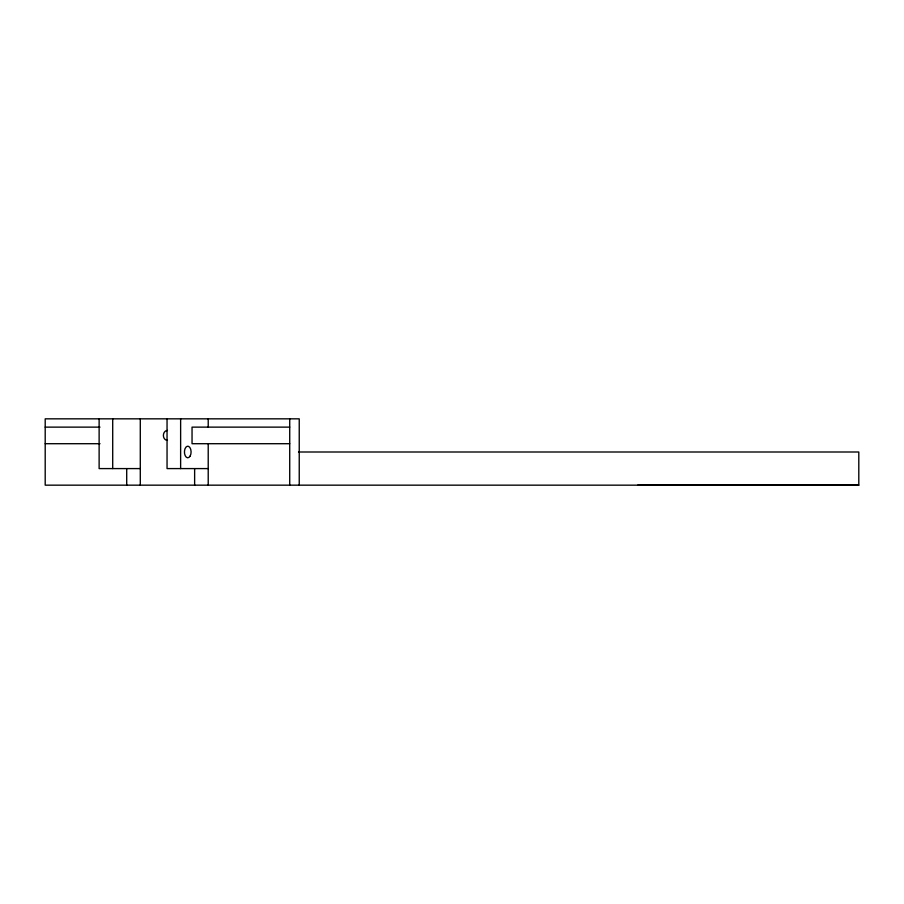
<?xml version="1.0" encoding="UTF-8"?>
<svg xmlns="http://www.w3.org/2000/svg" width="904" height="904" viewBox="0 0 904 904"><rect width="100%" height="100%" fill="white"/><g stroke="black" fill="none" stroke-linecap="round" stroke-linejoin="round"><path stroke-width="1.36" d="M45.2 427.129L100.005 427.129M289.721 427.129L192.043 427.129L192.043 443.706L289.721 443.706M45.2 443.706L100.005 443.706M298.523 452L858.8 452L858.8 485.165L45.2 485.165L45.2 418.834L299.235 418.834L299.235 485.165M140.29 468.588L99.124 468.588L99.124 418.834M208.214 468.588L167.048 468.588L167.048 418.834M637.682 485.165L858.8 485.165M289.721 418.834L289.721 485.165M208.214 418.834L208.214 427.129M208.214 443.706L208.214 485.165M194.631 468.588L194.631 485.165M180.63 418.834L180.63 468.588M140.29 418.834L140.29 485.165M126.707 468.588L126.707 485.165M112.706 418.834L112.706 468.588M167.466 440.395A4.972 4.079 -90 0 1 163.387 435.412A4.972 4.079 -90 0 1 167.466 430.44M190.122 456.102A5.808 3.333 -90 0 0 188.631 446.395A5.808 3.333 -90 0 0 184.552 453.503A5.808 3.333 -90 0 0 190.122 456.102"/></g></svg>
